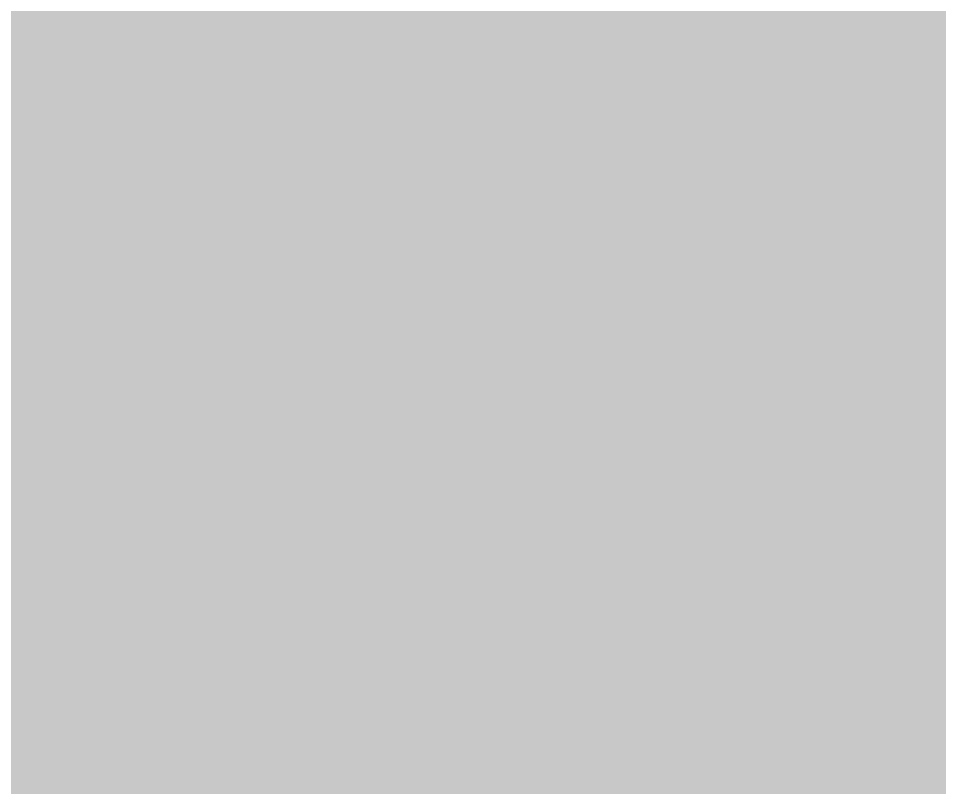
# Model space of a CAD drawing. Header units: inches. Extents: x -3 to 191, y -18 to 93.
# Drawn here: x 114.0602 to 114.1533, y 54.7935 to 54.8712 of the extents above; entities that cross this region are included whole.
import ezdxf

# ---------------------------------------------------------------- set-up
doc = ezdxf.new("R2010")
doc.units = ezdxf.units.IN
for name, color, linetype in [('Mechanical 13', 56, 'Continuous'), ('Top Layer', 1, 'Continuous'), ('Top Solder', 216, 'Continuous')]:
    doc.layers.add(name, color=color, linetype=linetype)
doc.styles.add('Arial', font='', dxfattribs={"height": 0.2})
doc.styles.get('Arial').set_extended_font_data('Arial')

# ---------------------------------------------------------------- blocks, each defined once
blk = doc.blocks.new('CAP_0805_394')
at = {"layer": 'Top Solder'}
h = blk.add_hatch(color=216, dxfattribs=at)
edge = h.paths.add_edge_path()
edge.add_arc((-1.667999, 0.674999), 0.276601, 90, 180)
edge.add_line((-1.9446, 0.674999), (-1.9446, -0.674999))
edge.add_arc((-1.667999, -0.674999), 0.276601, 180, 270)
edge.add_line((-1.667999, -0.9516), (-0.618001, -0.9516))
edge.add_arc((-0.618001, -0.674999), 0.276601, 270, 360)
edge.add_line((-0.3414, -0.674999), (-0.3414, 0.674999))
edge.add_arc((-0.618001, 0.674999), 0.276601, 0, 90)
edge.add_line((-0.618001, 0.9516), (-1.667999, 0.9516))
at = {"layer": 'Mechanical 13', "style": 'Arial'}
blk.add_text('C134', height=1.0000005, dxfattribs=at).set_placement((-1.74943, -0.499839))

msp = doc.modelspace()

# ---------------------------------------------------------------- linework, layer by layer
at = {"layer": 'Top Layer'}
msp.add_lwpolyline([(111.435114, 53.87595, 0.2, 0.2, -0.410352), (114.79626, 57.199995, 0.2, 0.2, 0)], format="xyseb", dxfattribs=at)

# ---------------------------------------------------------------- block references
at = {"rotation": 270}
msp.add_blockref('CAP_0805_394', (114.500007, 54.499998), dxfattribs=at)

doc.saveas('drawing.dxf')
